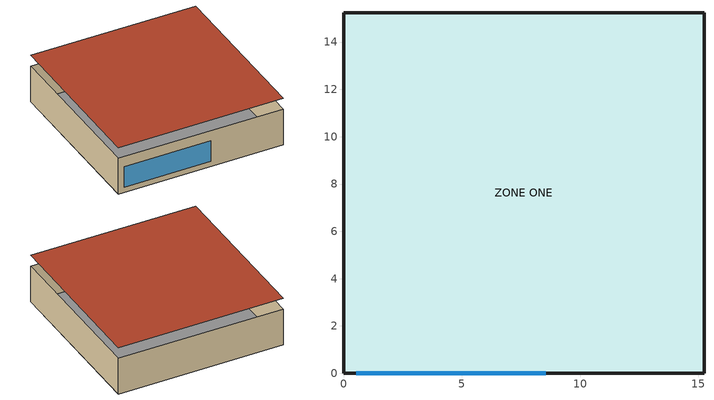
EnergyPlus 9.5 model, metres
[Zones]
ZONE ONE
 floor adiabatic (FLOOR): 15.24,0 0,0 0,15.24 15.24,15.24 z0
 wall outside (R13WALL): 0,0 15.24,0 15.24,15.24 0,15.24 0,0 z0:3.5
 window (DoubleClear): 0.55,0 8.55,0 z0.5:2.5
 roof outside (ROOF31): 0,15.24 0,0 15.24,0 15.24,15.24 z4.57
[Building]
Simple One Zone w Windows: Loads convergence tolerance value=0.04; Maximum number of warmup days=30; Minimum number of warmup days=6; North axis=0; Solar distribution=MinimalShadowing; Temperature convergence tolerance value=0.004; Terrain=Suburbs
[Site:GroundTemperature:BuildingSurface]
18.89, 18.92, 19.02, 19.12, 19.21, 19.23, 19.07, 19.32, 19.09, 19.21, 19.13, 18.96
[Site:Location]
Denver Stapleton Intl Arpt CO USA WMO=724690: Elevation=1611; Latitude=39.77; Longitude=-104.87; Time zone=-7
[SizingPeriod:DesignDay] Barometric pressure=83411; Day of month=21; Daylight saving time indicator=No; Humidity condition type=WetBulb; Rain indicator=No; Snow indicator=No; Solar model indicator=ASHRAEClearSky
Name | Daily dry bulb temperature range | Day type | Maximum dry bulb temperature | Month | Sky clearness | Wetbulb or dewpoint at maximum dry bulb | Wind direction | Wind speed
Denver Stapleton Intl Arpt Ann Clg 1% Condns DB=>MWB | 15.2 | SummerDesignDay | 32.6 | 7 | 1 | 15.6 | 120 | 4
Denver Stapleton Intl Arpt Ann Htg 99% Condns DB | 0 | WinterDesignDay | -16 | 12 | 0 | -16 | 180 | 2.3
[Construction]
DoubleClear: SimpleWindow:DOUBLE PANE WINDOW
FLOOR: C5 - 4 IN HW CONCRETE
R13WALL: R13LAYER
ROOF31: R31LAYER
[Material]
C5 - 4 IN HW CONCRETE: Conductivity=1.729577; Density=2242.585; Roughness=MediumRough; Solar absorptance=0.65; Specific heat=836.8; Thermal absorptance=0.9; Thickness=0.101498; Visible absorptance=0.65
[Material:NoMass] Roughness=Rough; Solar absorptance=0.75; Thermal absorptance=0.9; Visible absorptance=0.75
Name | Thermal resistance
R13LAYER | 5.290965
R31LAYER | 5.456
[WindowMaterial:SimpleGlazingSystem]
SimpleWindow:DOUBLE PANE WINDOW: Solar heat gain coefficient=0.45; U factor=0.65; Visible transmittance=0.812
[Zone]
ZONE ONE: Ceiling height=Autocalculate; Multiplier=1; Type=1; Volume=Autocalculate
